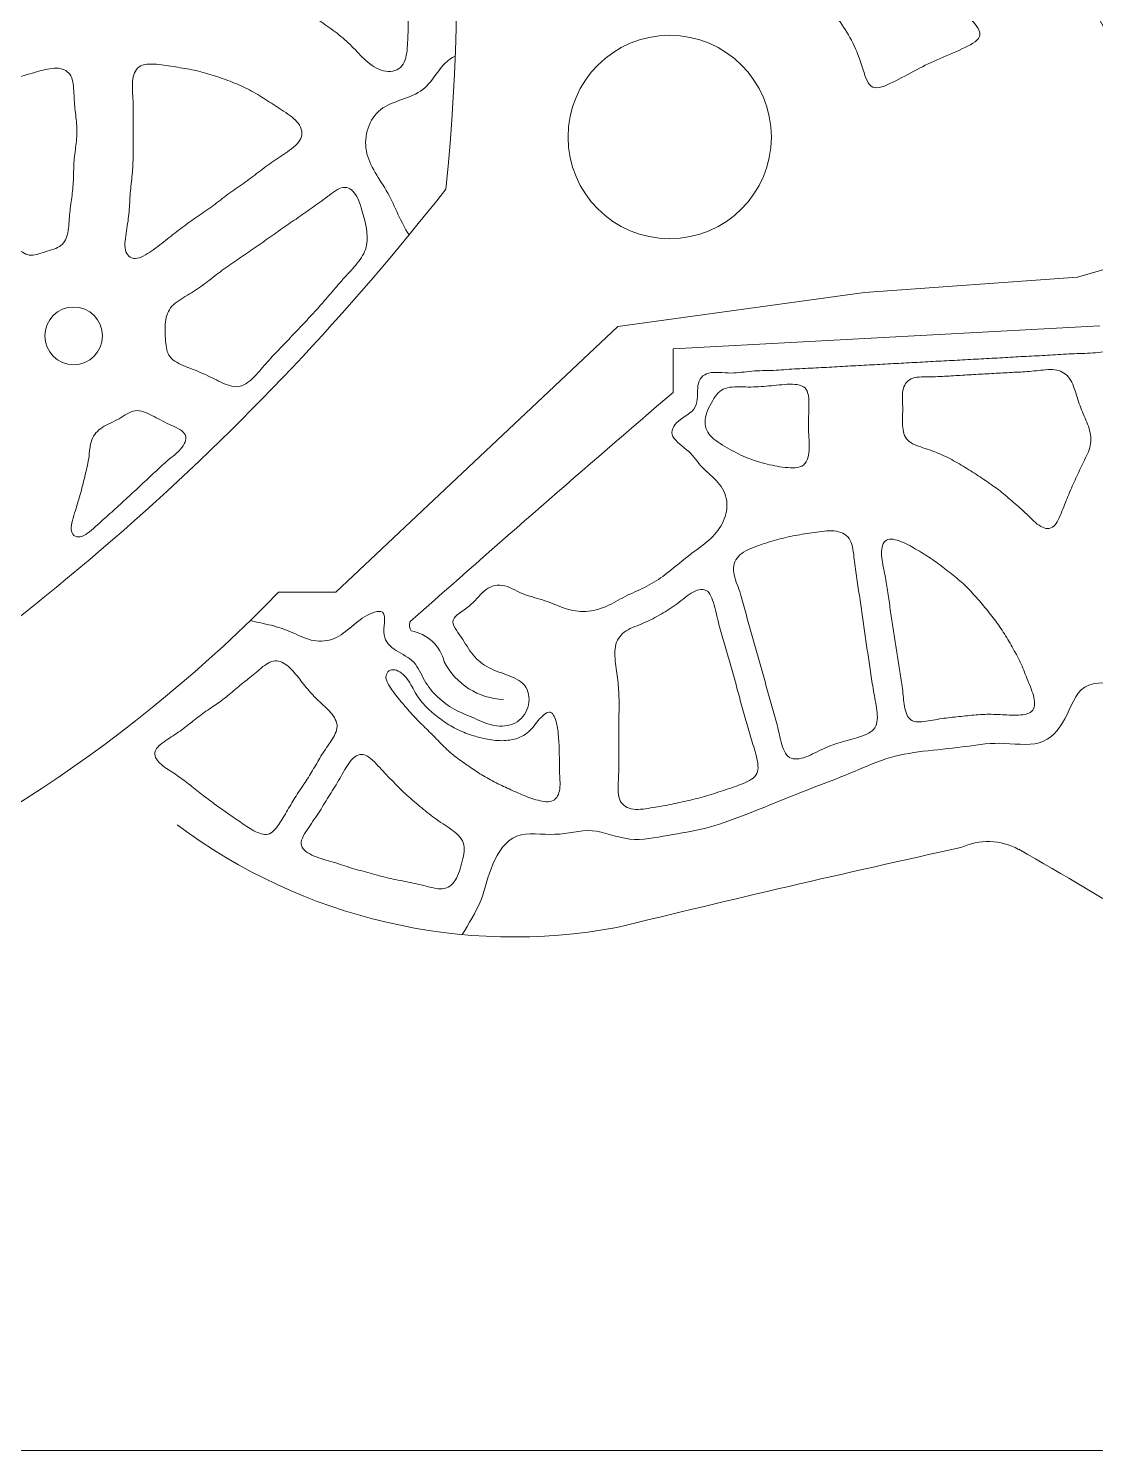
# Model space of a CAD drawing. Header units: inches. Extents: x 36 to 189, y -75 to 56.
# Drawn here: x 149.05 to 160.6, y -74.69 to -59.3 of the extents above; entities that cross this region are included whole.
import ezdxf

# ---------------------------------------------------------------- set-up
doc = ezdxf.new("R2010")
doc.units = ezdxf.units.IN
for name, color, linetype, lineweight in [('01_ORIGINAL_CAD', 7, 'Continuous', 20), ('02_APPROVED_PDF_OUTLINES', 7, 'Continuous', 15), ('10_EXTENSION_MASSES', 7, 'Continuous', 15), ('11_NODAL_COURTS', 7, 'Continuous', 15), ('15_NEIGHBOURHOOD_CIRCULATION', 7, 'Continuous', 13)]:
    doc.layers.add(name, color=color, linetype=linetype, lineweight=lineweight)

# ---------------------------------------------------------------- blocks, each defined once
blk = doc.blocks.new('OPTION_09_LOTUS')
at = {"layer": '01_ORIGINAL_CAD'}
blk.add_line((71.442, 17.312), (36.248, 17.312), dxfattribs=at)
blk.add_lwpolyline([(53.65, 30.945), (50.4, 30.004), (48.095, 29.84), (45.427, 29.473), (42.376, 26.597), (41.758, 26.597, -0.10797), (36.248, 22.954)], format="xyb", dxfattribs=at)
blk.add_lwpolyline([(46.027, 28.759), (46.027, 29.23), (50.643, 29.479)], dxfattribs=at)
blk.add_circle((45.989, 31.521), 1.1, dxfattribs=at)
for centre, radius, start, end in [((22.064, 33.195), 21.619, 354.0583, 36.0319), ((44.996, 29.643), 6.464, 23.734, 72.5429), ((22.02, 47.825), 27.364, 300.648, 321.9453), ((177.596, -125.015), 202.378, 130.55026, 131.62005), ((43.293, 26.24), 0.119, 162.5746, 211.3187), ((43.119, 25.741), 0.443, 13.2811, 80.611), ((44.225, 26.196), 0.761, 207.5896, 267.5639), ((44.306, 28.951), 6.083, 233.183, 280.5392), ((49.433, 23.211), 0.689, 61.2688, 115.2094), ((83.889, -134.15), 161.762, 102.40484, 103.75801), ((27.349, -15.654), 45.391, 56.1832, 60.407)]:
    blk.add_arc(centre, radius, start, end, dxfattribs=at)
at = {"layer": '02_APPROVED_PDF_OUTLINES'}
blk.add_open_spline([(48.187, 32.061), (48.134, 32.084), (48.109, 32.164), (48.081, 32.249), (48.053, 32.334), (48.024, 32.425), (47.986, 32.508), (47.947, 32.59), (47.901, 32.664), (47.851, 32.738), (47.801, 32.812), (47.747, 32.885), (47.688, 32.955), (47.629, 33.026), (47.563, 33.093), (47.495, 33.156), (47.427, 33.219), (47.357, 33.278), (47.284, 33.332), (47.212, 33.385), (47.136, 33.433), (47.059, 33.476), (46.981, 33.519), (46.9, 33.557), (46.818, 33.588), (46.735, 33.619), (46.65, 33.645), (46.563, 33.664), (46.476, 33.684), (46.387, 33.699), (46.297, 33.705), (46.208, 33.712), (46.118, 33.711), (46.029, 33.703), (45.939, 33.695), (45.85, 33.68), (45.764, 33.656), (45.679, 33.631), (45.598, 33.596), (45.517, 33.558), (45.436, 33.519), (45.354, 33.475), (45.269, 33.462), (45.183, 33.449), (45.093, 33.466), (45.016, 33.51), (44.94, 33.553), (44.876, 33.623), (44.832, 33.701), (44.788, 33.78), (44.763, 33.866), (44.748, 33.955), (44.734, 34.044), (44.73, 34.135), (44.724, 34.227), (44.718, 34.319), (44.71, 34.411), (44.707, 34.503), (44.703, 34.594), (44.704, 34.684), (44.709, 34.774), (44.713, 34.864), (44.722, 34.954), (44.721, 35.052), (44.721, 35.151), (44.712, 35.257), (44.724, 35.341), (44.736, 35.424), (44.769, 35.485), (44.835, 35.501), (44.901, 35.517), (45, 35.488), (45.096, 35.462), (45.192, 35.437), (45.285, 35.415), (45.377, 35.395), (45.469, 35.375), (45.559, 35.357), (45.65, 35.34), (45.741, 35.322), (45.833, 35.304), (45.925, 35.284), (46.016, 35.265), (46.107, 35.245), (46.195, 35.215), (46.283, 35.186), (46.368, 35.147), (46.453, 35.107), (46.537, 35.068), (46.622, 35.027), (46.706, 34.987), (46.791, 34.947), (46.875, 34.908), (46.96, 34.869), (47.045, 34.83), (47.13, 34.79), (47.216, 34.753), (47.302, 34.715), (47.389, 34.679), (47.469, 34.634), (47.549, 34.588), (47.622, 34.533), (47.689, 34.469), (47.756, 34.406), (47.817, 34.333), (47.879, 34.263), (47.941, 34.193), (48.005, 34.124), (48.069, 34.056), (48.132, 33.987), (48.196, 33.919), (48.259, 33.851), (48.323, 33.782), (48.386, 33.713), (48.449, 33.645), (48.513, 33.576), (48.576, 33.508), (48.64, 33.439), (48.704, 33.37), (48.767, 33.302), (48.829, 33.234), (48.891, 33.165), (48.952, 33.097), (49.019, 33.028), (49.086, 32.959), (49.159, 32.888), (49.225, 32.819), (49.292, 32.75), (49.352, 32.682), (49.345, 32.627), (49.339, 32.572), (49.266, 32.529), (49.182, 32.488), (49.098, 32.448), (49.002, 32.409), (48.914, 32.371), (48.826, 32.332), (48.745, 32.294), (48.661, 32.249), (48.576, 32.205), (48.487, 32.155), (48.403, 32.114), (48.319, 32.072), (48.239, 32.038), (48.187, 32.061)], degree=3, knots=[0, 0, 0, 0, 0.020833, 0.020833, 0.020833, 0.041667, 0.041667, 0.041667, 0.0625, 0.0625, 0.0625, 0.083333, 0.083333, 0.083333, 0.104167, 0.104167, 0.104167, 0.125, 0.125, 0.125, 0.145833, 0.145833, 0.145833, 0.166667, 0.166667, 0.166667, 0.1875, 0.1875, 0.1875, 0.208333, 0.208333, 0.208333, 0.229167, 0.229167, 0.229167, 0.25, 0.25, 0.25, 0.270833, 0.270833, 0.270833, 0.291667, 0.291667, 0.291667, 0.3125, 0.3125, 0.3125, 0.333333, 0.333333, 0.333333, 0.354167, 0.354167, 0.354167, 0.375, 0.375, 0.375, 0.395833, 0.395833, 0.395833, 0.416667, 0.416667, 0.416667, 0.4375, 0.4375, 0.4375, 0.458333, 0.458333, 0.458333, 0.479167, 0.479167, 0.479167, 0.5, 0.5, 0.5, 0.520833, 0.520833, 0.520833, 0.541667, 0.541667, 0.541667, 0.5625, 0.5625, 0.5625, 0.583333, 0.583333, 0.583333, 0.604167, 0.604167, 0.604167, 0.625, 0.625, 0.625, 0.645833, 0.645833, 0.645833, 0.666667, 0.666667, 0.666667, 0.6875, 0.6875, 0.6875, 0.708333, 0.708333, 0.708333, 0.729167, 0.729167, 0.729167, 0.75, 0.75, 0.75, 0.770833, 0.770833, 0.770833, 0.791667, 0.791667, 0.791667, 0.8125, 0.8125, 0.8125, 0.833333, 0.833333, 0.833333, 0.854167, 0.854167, 0.854167, 0.875, 0.875, 0.875, 0.895833, 0.895833, 0.895833, 0.916667, 0.916667, 0.916667, 0.9375, 0.9375, 0.9375, 0.958333, 0.958333, 0.958333, 0.979167, 0.979167, 0.979167, 1, 1, 1, 1], dxfattribs=at)
at = {"layer": '10_EXTENSION_MASSES'}
for points, knots in [([(42.076, 32.853), (42.008, 32.889), (41.93, 32.923), (41.893, 32.966), (41.855, 33.01), (41.857, 33.064), (41.896, 33.112), (41.935, 33.159), (42.01, 33.2), (42.075, 33.242), (42.14, 33.284), (42.196, 33.327), (42.251, 33.371), (42.307, 33.414), (42.362, 33.458), (42.418, 33.503), (42.473, 33.548), (42.529, 33.594), (42.583, 33.641), (42.637, 33.688), (42.689, 33.735), (42.736, 33.788), (42.782, 33.841), (42.823, 33.899), (42.873, 33.96), (42.923, 34.021), (42.981, 34.084), (43.033, 34.103), (43.086, 34.121), (43.132, 34.094), (43.152, 34.037), (43.173, 33.981), (43.168, 33.895), (43.164, 33.816), (43.161, 33.738), (43.16, 33.668), (43.159, 33.597), (43.159, 33.526), (43.16, 33.454), (43.16, 33.382), (43.16, 33.31), (43.16, 33.238), (43.16, 33.165), (43.16, 33.093), (43.16, 33.021), (43.16, 32.949), (43.16, 32.877), (43.161, 32.805), (43.16, 32.733), (43.159, 32.662), (43.157, 32.59), (43.152, 32.516), (43.146, 32.441), (43.139, 32.364), (43.105, 32.31), (43.071, 32.256), (43.01, 32.226), (42.944, 32.229), (42.878, 32.232), (42.806, 32.267), (42.746, 32.312), (42.686, 32.357), (42.638, 32.411), (42.588, 32.463), (42.538, 32.515), (42.486, 32.564), (42.431, 32.61), (42.377, 32.655), (42.319, 32.696), (42.261, 32.736), (42.203, 32.776), (42.144, 32.816), (42.076, 32.853)], [0, 0, 0, 0, 0.041667, 0.041667, 0.041667, 0.083333, 0.083333, 0.083333, 0.125, 0.125, 0.125, 0.166667, 0.166667, 0.166667, 0.208333, 0.208333, 0.208333, 0.25, 0.25, 0.25, 0.291667, 0.291667, 0.291667, 0.333333, 0.333333, 0.333333, 0.375, 0.375, 0.375, 0.416667, 0.416667, 0.416667, 0.458333, 0.458333, 0.458333, 0.5, 0.5, 0.5, 0.541667, 0.541667, 0.541667, 0.583333, 0.583333, 0.583333, 0.625, 0.625, 0.625, 0.666667, 0.666667, 0.666667, 0.708333, 0.708333, 0.708333, 0.75, 0.75, 0.75, 0.791667, 0.791667, 0.791667, 0.833333, 0.833333, 0.833333, 0.875, 0.875, 0.875, 0.916667, 0.916667, 0.916667, 0.958333, 0.958333, 0.958333, 1, 1, 1, 1]), ([(40.207, 30.207), (40.153, 30.206), (40.114, 30.243), (40.1, 30.301), (40.087, 30.358), (40.1, 30.434), (40.112, 30.506), (40.124, 30.577), (40.134, 30.643), (40.14, 30.71), (40.146, 30.777), (40.147, 30.845), (40.153, 30.912), (40.158, 30.98), (40.167, 31.047), (40.173, 31.114), (40.18, 31.182), (40.183, 31.25), (40.184, 31.318), (40.185, 31.386), (40.184, 31.455), (40.183, 31.524), (40.183, 31.592), (40.184, 31.661), (40.184, 31.729), (40.185, 31.797), (40.185, 31.864), (40.182, 31.936), (40.178, 32.007), (40.17, 32.082), (40.18, 32.147), (40.189, 32.211), (40.216, 32.265), (40.266, 32.29), (40.317, 32.316), (40.391, 32.313), (40.463, 32.305), (40.534, 32.298), (40.602, 32.285), (40.669, 32.275), (40.736, 32.264), (40.802, 32.254), (40.867, 32.239), (40.933, 32.224), (40.998, 32.204), (41.063, 32.183), (41.128, 32.161), (41.193, 32.14), (41.257, 32.115), (41.32, 32.089), (41.383, 32.061), (41.443, 32.03), (41.503, 31.998), (41.561, 31.963), (41.617, 31.927), (41.674, 31.891), (41.73, 31.853), (41.789, 31.814), (41.849, 31.775), (41.912, 31.735), (41.956, 31.686), (41.999, 31.637), (42.021, 31.579), (42.005, 31.525), (41.989, 31.471), (41.935, 31.421), (41.877, 31.378), (41.819, 31.335), (41.759, 31.299), (41.703, 31.261), (41.646, 31.222), (41.594, 31.181), (41.54, 31.14), (41.487, 31.099), (41.432, 31.058), (41.377, 31.019), (41.321, 30.98), (41.264, 30.941), (41.209, 30.901), (41.154, 30.86), (41.101, 30.817), (41.047, 30.777), (40.992, 30.736), (40.936, 30.699), (40.88, 30.66), (40.824, 30.622), (40.769, 30.583), (40.715, 30.542), (40.661, 30.502), (40.608, 30.46), (40.555, 30.418), (40.501, 30.375), (40.447, 30.332), (40.387, 30.29), (40.326, 30.248), (40.26, 30.208), (40.207, 30.207)], [0, 0, 0, 0, 0.03125, 0.03125, 0.03125, 0.0625, 0.0625, 0.0625, 0.09375, 0.09375, 0.09375, 0.125, 0.125, 0.125, 0.15625, 0.15625, 0.15625, 0.1875, 0.1875, 0.1875, 0.21875, 0.21875, 0.21875, 0.25, 0.25, 0.25, 0.28125, 0.28125, 0.28125, 0.3125, 0.3125, 0.3125, 0.34375, 0.34375, 0.34375, 0.375, 0.375, 0.375, 0.40625, 0.40625, 0.40625, 0.4375, 0.4375, 0.4375, 0.46875, 0.46875, 0.46875, 0.5, 0.5, 0.5, 0.53125, 0.53125, 0.53125, 0.5625, 0.5625, 0.5625, 0.59375, 0.59375, 0.59375, 0.625, 0.625, 0.625, 0.65625, 0.65625, 0.65625, 0.6875, 0.6875, 0.6875, 0.71875, 0.71875, 0.71875, 0.75, 0.75, 0.75, 0.78125, 0.78125, 0.78125, 0.8125, 0.8125, 0.8125, 0.84375, 0.84375, 0.84375, 0.875, 0.875, 0.875, 0.90625, 0.90625, 0.90625, 0.9375, 0.9375, 0.9375, 0.96875, 0.96875, 0.96875, 1, 1, 1, 1]), ([(37.817, 31.387), (37.799, 31.438), (37.814, 31.49), (37.851, 31.536), (37.888, 31.581), (37.947, 31.618), (38.002, 31.656), (38.056, 31.693), (38.106, 31.73), (38.156, 31.767), (38.206, 31.804), (38.257, 31.841), (38.311, 31.873), (38.365, 31.905), (38.422, 31.931), (38.479, 31.96), (38.536, 31.988), (38.593, 32.018), (38.65, 32.045), (38.707, 32.073), (38.764, 32.099), (38.823, 32.122), (38.882, 32.145), (38.942, 32.166), (39.003, 32.185), (39.063, 32.204), (39.123, 32.222), (39.186, 32.239), (39.25, 32.255), (39.317, 32.271), (39.375, 32.265), (39.433, 32.259), (39.483, 32.23), (39.51, 32.182), (39.536, 32.133), (39.54, 32.064), (39.543, 31.997), (39.546, 31.931), (39.55, 31.868), (39.557, 31.806), (39.563, 31.743), (39.573, 31.681), (39.575, 31.619), (39.578, 31.556), (39.573, 31.493), (39.565, 31.43), (39.557, 31.368), (39.547, 31.306), (39.543, 31.243), (39.539, 31.18), (39.541, 31.116), (39.538, 31.053), (39.535, 30.99), (39.528, 30.928), (39.52, 30.866), (39.511, 30.805), (39.502, 30.744), (39.497, 30.679), (39.491, 30.615), (39.489, 30.547), (39.478, 30.489), (39.467, 30.43), (39.446, 30.381), (39.403, 30.348), (39.36, 30.315), (39.294, 30.298), (39.232, 30.278), (39.17, 30.259), (39.112, 30.236), (39.06, 30.244), (39.008, 30.252), (38.961, 30.29), (38.913, 30.332), (38.865, 30.373), (38.816, 30.418), (38.769, 30.461), (38.721, 30.504), (38.675, 30.546), (38.629, 30.59), (38.584, 30.634), (38.54, 30.679), (38.496, 30.725), (38.451, 30.771), (38.407, 30.817), (38.36, 30.859), (38.313, 30.902), (38.264, 30.942), (38.217, 30.983), (38.169, 31.024), (38.123, 31.066), (38.076, 31.109), (38.03, 31.152), (37.984, 31.197), (37.935, 31.243), (37.886, 31.289), (37.835, 31.337), (37.817, 31.387)], [0, 0, 0, 0, 0.03125, 0.03125, 0.03125, 0.0625, 0.0625, 0.0625, 0.09375, 0.09375, 0.09375, 0.125, 0.125, 0.125, 0.15625, 0.15625, 0.15625, 0.1875, 0.1875, 0.1875, 0.21875, 0.21875, 0.21875, 0.25, 0.25, 0.25, 0.28125, 0.28125, 0.28125, 0.3125, 0.3125, 0.3125, 0.34375, 0.34375, 0.34375, 0.375, 0.375, 0.375, 0.40625, 0.40625, 0.40625, 0.4375, 0.4375, 0.4375, 0.46875, 0.46875, 0.46875, 0.5, 0.5, 0.5, 0.53125, 0.53125, 0.53125, 0.5625, 0.5625, 0.5625, 0.59375, 0.59375, 0.59375, 0.625, 0.625, 0.625, 0.65625, 0.65625, 0.65625, 0.6875, 0.6875, 0.6875, 0.71875, 0.71875, 0.71875, 0.75, 0.75, 0.75, 0.78125, 0.78125, 0.78125, 0.8125, 0.8125, 0.8125, 0.84375, 0.84375, 0.84375, 0.875, 0.875, 0.875, 0.90625, 0.90625, 0.90625, 0.9375, 0.9375, 0.9375, 0.96875, 0.96875, 0.96875, 1, 1, 1, 1]), ([(40.75, 29.039), (40.684, 29.066), (40.619, 29.097), (40.583, 29.143), (40.547, 29.188), (40.541, 29.249), (40.535, 29.316), (40.53, 29.382), (40.526, 29.454), (40.534, 29.52), (40.542, 29.585), (40.562, 29.643), (40.604, 29.69), (40.646, 29.737), (40.71, 29.773), (40.771, 29.81), (40.832, 29.846), (40.89, 29.883), (40.945, 29.924), (41, 29.964), (41.053, 30.008), (41.107, 30.049), (41.161, 30.09), (41.218, 30.128), (41.273, 30.167), (41.329, 30.206), (41.385, 30.245), (41.441, 30.284), (41.497, 30.323), (41.555, 30.36), (41.611, 30.4), (41.667, 30.439), (41.722, 30.48), (41.778, 30.519), (41.834, 30.558), (41.892, 30.596), (41.948, 30.634), (42.004, 30.673), (42.059, 30.713), (42.114, 30.752), (42.17, 30.792), (42.228, 30.832), (42.286, 30.876), (42.344, 30.92), (42.403, 30.968), (42.456, 30.975), (42.509, 30.983), (42.555, 30.951), (42.59, 30.899), (42.625, 30.846), (42.647, 30.773), (42.667, 30.704), (42.686, 30.635), (42.703, 30.57), (42.711, 30.503), (42.718, 30.436), (42.718, 30.367), (42.697, 30.305), (42.677, 30.244), (42.637, 30.189), (42.593, 30.136), (42.549, 30.084), (42.5, 30.033), (42.454, 29.982), (42.408, 29.931), (42.364, 29.878), (42.319, 29.826), (42.275, 29.774), (42.23, 29.722), (42.184, 29.67), (42.138, 29.619), (42.091, 29.569), (42.044, 29.519), (41.997, 29.469), (41.95, 29.419), (41.902, 29.369), (41.855, 29.319), (41.808, 29.27), (41.76, 29.22), (41.713, 29.171), (41.666, 29.122), (41.619, 29.069), (41.573, 29.016), (41.528, 28.96), (41.479, 28.912), (41.43, 28.865), (41.377, 28.827), (41.319, 28.821), (41.26, 28.815), (41.195, 28.841), (41.131, 28.87), (41.068, 28.9), (41.007, 28.933), (40.944, 28.961), (40.88, 28.989), (40.815, 29.013), (40.75, 29.039)], [0, 0, 0, 0, 0.03125, 0.03125, 0.03125, 0.0625, 0.0625, 0.0625, 0.09375, 0.09375, 0.09375, 0.125, 0.125, 0.125, 0.15625, 0.15625, 0.15625, 0.1875, 0.1875, 0.1875, 0.21875, 0.21875, 0.21875, 0.25, 0.25, 0.25, 0.28125, 0.28125, 0.28125, 0.3125, 0.3125, 0.3125, 0.34375, 0.34375, 0.34375, 0.375, 0.375, 0.375, 0.40625, 0.40625, 0.40625, 0.4375, 0.4375, 0.4375, 0.46875, 0.46875, 0.46875, 0.5, 0.5, 0.5, 0.53125, 0.53125, 0.53125, 0.5625, 0.5625, 0.5625, 0.59375, 0.59375, 0.59375, 0.625, 0.625, 0.625, 0.65625, 0.65625, 0.65625, 0.6875, 0.6875, 0.6875, 0.71875, 0.71875, 0.71875, 0.75, 0.75, 0.75, 0.78125, 0.78125, 0.78125, 0.8125, 0.8125, 0.8125, 0.84375, 0.84375, 0.84375, 0.875, 0.875, 0.875, 0.90625, 0.90625, 0.90625, 0.9375, 0.9375, 0.9375, 0.96875, 0.96875, 0.96875, 1, 1, 1, 1]), ([(48.564, 28.241), (48.525, 28.28), (48.513, 28.338), (48.509, 28.402), (48.505, 28.465), (48.511, 28.534), (48.51, 28.603), (48.509, 28.673), (48.502, 28.744), (48.517, 28.799), (48.531, 28.854), (48.567, 28.894), (48.621, 28.912), (48.675, 28.93), (48.747, 28.928), (48.815, 28.928), (48.883, 28.928), (48.948, 28.931), (49.012, 28.935), (49.076, 28.939), (49.14, 28.943), (49.205, 28.947), (49.269, 28.951), (49.334, 28.955), (49.399, 28.958), (49.463, 28.962), (49.528, 28.966), (49.592, 28.969), (49.657, 28.973), (49.721, 28.976), (49.786, 28.979), (49.85, 28.983), (49.915, 28.988), (49.981, 28.995), (50.048, 29.002), (50.117, 29.012), (50.176, 29), (50.234, 28.989), (50.282, 28.957), (50.316, 28.907), (50.35, 28.858), (50.37, 28.792), (50.39, 28.729), (50.41, 28.666), (50.43, 28.606), (50.455, 28.547), (50.479, 28.488), (50.508, 28.429), (50.526, 28.369), (50.544, 28.308), (50.551, 28.244), (50.539, 28.184), (50.527, 28.123), (50.496, 28.064), (50.467, 28.005), (50.438, 27.947), (50.41, 27.888), (50.384, 27.83), (50.358, 27.772), (50.332, 27.714), (50.307, 27.655), (50.282, 27.597), (50.258, 27.537), (50.233, 27.473), (50.208, 27.41), (50.182, 27.342), (50.144, 27.31), (50.106, 27.277), (50.054, 27.28), (50.004, 27.309), (49.954, 27.337), (49.904, 27.392), (49.855, 27.439), (49.806, 27.487), (49.758, 27.528), (49.709, 27.569), (49.661, 27.611), (49.613, 27.653), (49.563, 27.692), (49.512, 27.731), (49.46, 27.768), (49.407, 27.804), (49.354, 27.84), (49.3, 27.875), (49.246, 27.909), (49.192, 27.944), (49.137, 27.977), (49.082, 28.008), (49.027, 28.039), (48.971, 28.068), (48.912, 28.093), (48.853, 28.118), (48.792, 28.14), (48.729, 28.16), (48.666, 28.181), (48.602, 28.202), (48.564, 28.241)], [0, 0, 0, 0, 0.03125, 0.03125, 0.03125, 0.0625, 0.0625, 0.0625, 0.09375, 0.09375, 0.09375, 0.125, 0.125, 0.125, 0.15625, 0.15625, 0.15625, 0.1875, 0.1875, 0.1875, 0.21875, 0.21875, 0.21875, 0.25, 0.25, 0.25, 0.28125, 0.28125, 0.28125, 0.3125, 0.3125, 0.3125, 0.34375, 0.34375, 0.34375, 0.375, 0.375, 0.375, 0.40625, 0.40625, 0.40625, 0.4375, 0.4375, 0.4375, 0.46875, 0.46875, 0.46875, 0.5, 0.5, 0.5, 0.53125, 0.53125, 0.53125, 0.5625, 0.5625, 0.5625, 0.59375, 0.59375, 0.59375, 0.625, 0.625, 0.625, 0.65625, 0.65625, 0.65625, 0.6875, 0.6875, 0.6875, 0.71875, 0.71875, 0.71875, 0.75, 0.75, 0.75, 0.78125, 0.78125, 0.78125, 0.8125, 0.8125, 0.8125, 0.84375, 0.84375, 0.84375, 0.875, 0.875, 0.875, 0.90625, 0.90625, 0.90625, 0.9375, 0.9375, 0.9375, 0.96875, 0.96875, 0.96875, 1, 1, 1, 1]), ([(46.429, 28.29), (46.385, 28.34), (46.365, 28.396), (46.373, 28.463), (46.381, 28.531), (46.417, 28.608), (46.454, 28.671), (46.491, 28.734), (46.53, 28.781), (46.59, 28.802), (46.651, 28.823), (46.734, 28.818), (46.811, 28.817), (46.888, 28.815), (46.959, 28.819), (47.033, 28.825), (47.107, 28.832), (47.183, 28.842), (47.26, 28.846), (47.336, 28.849), (47.412, 28.847), (47.453, 28.807), (47.493, 28.767), (47.497, 28.689), (47.496, 28.613), (47.494, 28.536), (47.488, 28.462), (47.49, 28.386), (47.491, 28.311), (47.501, 28.235), (47.499, 28.16), (47.497, 28.084), (47.483, 28.009), (47.437, 27.972), (47.391, 27.936), (47.313, 27.939), (47.237, 27.947), (47.161, 27.956), (47.088, 27.971), (47.017, 27.99), (46.945, 28.008), (46.875, 28.031), (46.809, 28.059), (46.742, 28.087), (46.678, 28.12), (46.611, 28.159), (46.544, 28.197), (46.474, 28.24), (46.429, 28.29)], [0, 0, 0, 0, 0.0625, 0.0625, 0.0625, 0.125, 0.125, 0.125, 0.1875, 0.1875, 0.1875, 0.25, 0.25, 0.25, 0.3125, 0.3125, 0.3125, 0.375, 0.375, 0.375, 0.4375, 0.4375, 0.4375, 0.5, 0.5, 0.5, 0.5625, 0.5625, 0.5625, 0.625, 0.625, 0.625, 0.6875, 0.6875, 0.6875, 0.75, 0.75, 0.75, 0.8125, 0.8125, 0.8125, 0.875, 0.875, 0.875, 0.9375, 0.9375, 0.9375, 1, 1, 1, 1]), ([(39.517, 27.256), (39.505, 27.306), (39.528, 27.384), (39.55, 27.455), (39.573, 27.526), (39.593, 27.589), (39.611, 27.653), (39.629, 27.716), (39.644, 27.781), (39.66, 27.846), (39.676, 27.911), (39.693, 27.975), (39.703, 28.044), (39.713, 28.113), (39.716, 28.186), (39.737, 28.244), (39.758, 28.302), (39.797, 28.345), (39.85, 28.379), (39.903, 28.413), (39.971, 28.439), (40.032, 28.474), (40.093, 28.508), (40.148, 28.552), (40.206, 28.56), (40.264, 28.568), (40.326, 28.539), (40.387, 28.508), (40.449, 28.477), (40.51, 28.443), (40.576, 28.412), (40.643, 28.382), (40.714, 28.353), (40.741, 28.311), (40.768, 28.269), (40.751, 28.213), (40.711, 28.162), (40.671, 28.11), (40.608, 28.064), (40.553, 28.018), (40.498, 27.972), (40.451, 27.926), (40.402, 27.88), (40.353, 27.834), (40.303, 27.787), (40.253, 27.741), (40.203, 27.694), (40.152, 27.647), (40.102, 27.601), (40.052, 27.555), (40.002, 27.509), (39.952, 27.464), (39.902, 27.419), (39.853, 27.375), (39.798, 27.325), (39.743, 27.275), (39.683, 27.219), (39.629, 27.201), (39.576, 27.184), (39.528, 27.206), (39.517, 27.256)], [0, 0, 0, 0, 0.05, 0.05, 0.05, 0.1, 0.1, 0.1, 0.15, 0.15, 0.15, 0.2, 0.2, 0.2, 0.25, 0.25, 0.25, 0.3, 0.3, 0.3, 0.35, 0.35, 0.35, 0.4, 0.4, 0.4, 0.45, 0.45, 0.45, 0.5, 0.5, 0.5, 0.55, 0.55, 0.55, 0.6, 0.6, 0.6, 0.65, 0.65, 0.65, 0.7, 0.7, 0.7, 0.75, 0.75, 0.75, 0.8, 0.8, 0.8, 0.85, 0.85, 0.85, 0.9, 0.9, 0.9, 0.95, 0.95, 0.95, 1, 1, 1, 1]), ([(46.68, 26.833), (46.677, 26.899), (46.701, 26.958), (46.749, 27.001), (46.797, 27.045), (46.869, 27.072), (46.938, 27.097), (47.008, 27.122), (47.076, 27.144), (47.143, 27.163), (47.211, 27.182), (47.278, 27.198), (47.346, 27.21), (47.413, 27.223), (47.482, 27.232), (47.554, 27.243), (47.625, 27.254), (47.701, 27.267), (47.768, 27.26), (47.836, 27.254), (47.895, 27.228), (47.93, 27.178), (47.965, 27.128), (47.974, 27.053), (47.983, 26.981), (47.991, 26.908), (47.999, 26.838), (48.009, 26.769), (48.019, 26.7), (48.03, 26.632), (48.041, 26.564), (48.052, 26.495), (48.061, 26.426), (48.071, 26.357), (48.08, 26.288), (48.09, 26.219), (48.1, 26.15), (48.11, 26.081), (48.12, 26.012), (48.131, 25.943), (48.142, 25.874), (48.153, 25.806), (48.163, 25.737), (48.173, 25.669), (48.181, 25.601), (48.194, 25.531), (48.206, 25.461), (48.222, 25.389), (48.231, 25.319), (48.239, 25.249), (48.24, 25.18), (48.208, 25.131), (48.176, 25.082), (48.11, 25.053), (48.041, 25.031), (47.972, 25.008), (47.9, 24.993), (47.832, 24.972), (47.763, 24.952), (47.7, 24.928), (47.635, 24.896), (47.569, 24.865), (47.502, 24.826), (47.438, 24.807), (47.373, 24.787), (47.31, 24.786), (47.268, 24.822), (47.227, 24.858), (47.206, 24.931), (47.188, 25.003), (47.171, 25.074), (47.156, 25.145), (47.138, 25.213), (47.12, 25.281), (47.099, 25.348), (47.08, 25.414), (47.06, 25.481), (47.042, 25.549), (47.024, 25.617), (47.006, 25.684), (46.988, 25.752), (46.969, 25.819), (46.95, 25.887), (46.931, 25.954), (46.911, 26.021), (46.891, 26.089), (46.871, 26.156), (46.853, 26.224), (46.834, 26.291), (46.816, 26.358), (46.798, 26.426), (46.78, 26.493), (46.762, 26.56), (46.738, 26.629), (46.714, 26.698), (46.683, 26.768), (46.68, 26.833)], [0, 0, 0, 0, 0.03125, 0.03125, 0.03125, 0.0625, 0.0625, 0.0625, 0.09375, 0.09375, 0.09375, 0.125, 0.125, 0.125, 0.15625, 0.15625, 0.15625, 0.1875, 0.1875, 0.1875, 0.21875, 0.21875, 0.21875, 0.25, 0.25, 0.25, 0.28125, 0.28125, 0.28125, 0.3125, 0.3125, 0.3125, 0.34375, 0.34375, 0.34375, 0.375, 0.375, 0.375, 0.40625, 0.40625, 0.40625, 0.4375, 0.4375, 0.4375, 0.46875, 0.46875, 0.46875, 0.5, 0.5, 0.5, 0.53125, 0.53125, 0.53125, 0.5625, 0.5625, 0.5625, 0.59375, 0.59375, 0.59375, 0.625, 0.625, 0.625, 0.65625, 0.65625, 0.65625, 0.6875, 0.6875, 0.6875, 0.71875, 0.71875, 0.71875, 0.75, 0.75, 0.75, 0.78125, 0.78125, 0.78125, 0.8125, 0.8125, 0.8125, 0.84375, 0.84375, 0.84375, 0.875, 0.875, 0.875, 0.90625, 0.90625, 0.90625, 0.9375, 0.9375, 0.9375, 0.96875, 0.96875, 0.96875, 1, 1, 1, 1]), ([(48.281, 27.017), (48.28, 27.079), (48.294, 27.137), (48.333, 27.16), (48.372, 27.182), (48.435, 27.168), (48.496, 27.143), (48.557, 27.119), (48.615, 27.085), (48.671, 27.052), (48.727, 27.019), (48.78, 26.987), (48.831, 26.951), (48.882, 26.916), (48.932, 26.877), (48.981, 26.839), (49.031, 26.8), (49.081, 26.762), (49.129, 26.721), (49.176, 26.68), (49.22, 26.637), (49.262, 26.591), (49.304, 26.545), (49.345, 26.496), (49.385, 26.448), (49.426, 26.4), (49.466, 26.352), (49.504, 26.302), (49.542, 26.252), (49.577, 26.199), (49.61, 26.146), (49.644, 26.093), (49.675, 26.039), (49.706, 25.984), (49.737, 25.929), (49.767, 25.874), (49.792, 25.818), (49.817, 25.761), (49.838, 25.704), (49.863, 25.643), (49.887, 25.583), (49.916, 25.52), (49.929, 25.459), (49.942, 25.398), (49.94, 25.34), (49.905, 25.308), (49.871, 25.275), (49.804, 25.268), (49.738, 25.267), (49.671, 25.266), (49.605, 25.271), (49.541, 25.274), (49.476, 25.277), (49.414, 25.277), (49.351, 25.274), (49.289, 25.27), (49.227, 25.263), (49.165, 25.256), (49.103, 25.25), (49.042, 25.245), (48.979, 25.236), (48.917, 25.228), (48.853, 25.216), (48.789, 25.205), (48.724, 25.194), (48.659, 25.185), (48.615, 25.206), (48.571, 25.227), (48.547, 25.278), (48.534, 25.338), (48.52, 25.398), (48.517, 25.466), (48.51, 25.53), (48.504, 25.594), (48.493, 25.655), (48.483, 25.716), (48.473, 25.777), (48.463, 25.838), (48.453, 25.9), (48.444, 25.961), (48.436, 26.023), (48.426, 26.085), (48.417, 26.146), (48.406, 26.208), (48.396, 26.269), (48.387, 26.331), (48.378, 26.393), (48.369, 26.455), (48.36, 26.516), (48.35, 26.578), (48.341, 26.639), (48.331, 26.7), (48.322, 26.76), (48.31, 26.824), (48.297, 26.887), (48.282, 26.954), (48.281, 27.017)], [0, 0, 0, 0, 0.03125, 0.03125, 0.03125, 0.0625, 0.0625, 0.0625, 0.09375, 0.09375, 0.09375, 0.125, 0.125, 0.125, 0.15625, 0.15625, 0.15625, 0.1875, 0.1875, 0.1875, 0.21875, 0.21875, 0.21875, 0.25, 0.25, 0.25, 0.28125, 0.28125, 0.28125, 0.3125, 0.3125, 0.3125, 0.34375, 0.34375, 0.34375, 0.375, 0.375, 0.375, 0.40625, 0.40625, 0.40625, 0.4375, 0.4375, 0.4375, 0.46875, 0.46875, 0.46875, 0.5, 0.5, 0.5, 0.53125, 0.53125, 0.53125, 0.5625, 0.5625, 0.5625, 0.59375, 0.59375, 0.59375, 0.625, 0.625, 0.625, 0.65625, 0.65625, 0.65625, 0.6875, 0.6875, 0.6875, 0.71875, 0.71875, 0.71875, 0.75, 0.75, 0.75, 0.78125, 0.78125, 0.78125, 0.8125, 0.8125, 0.8125, 0.84375, 0.84375, 0.84375, 0.875, 0.875, 0.875, 0.90625, 0.90625, 0.90625, 0.9375, 0.9375, 0.9375, 0.96875, 0.96875, 0.96875, 1, 1, 1, 1]), ([(45.43, 25.618), (45.423, 25.686), (45.412, 25.755), (45.404, 25.826), (45.395, 25.898), (45.39, 25.972), (45.407, 26.034), (45.424, 26.095), (45.463, 26.143), (45.518, 26.179), (45.573, 26.214), (45.645, 26.237), (45.711, 26.265), (45.776, 26.293), (45.837, 26.325), (45.896, 26.36), (45.954, 26.394), (46.012, 26.429), (46.069, 26.473), (46.127, 26.516), (46.186, 26.568), (46.244, 26.599), (46.301, 26.629), (46.358, 26.639), (46.397, 26.607), (46.436, 26.575), (46.458, 26.502), (46.477, 26.431), (46.495, 26.36), (46.511, 26.29), (46.529, 26.222), (46.547, 26.155), (46.567, 26.09), (46.586, 26.024), (46.606, 25.958), (46.625, 25.891), (46.644, 25.825), (46.663, 25.758), (46.682, 25.691), (46.7, 25.625), (46.718, 25.558), (46.735, 25.491), (46.753, 25.425), (46.771, 25.358), (46.791, 25.291), (46.81, 25.225), (46.828, 25.159), (46.847, 25.094), (46.867, 25.026), (46.887, 24.959), (46.91, 24.89), (46.927, 24.821), (46.944, 24.753), (46.955, 24.685), (46.931, 24.635), (46.907, 24.586), (46.848, 24.555), (46.784, 24.528), (46.72, 24.501), (46.651, 24.479), (46.585, 24.457), (46.518, 24.435), (46.454, 24.413), (46.389, 24.394), (46.324, 24.375), (46.256, 24.359), (46.19, 24.343), (46.123, 24.328), (46.056, 24.313), (45.99, 24.3), (45.923, 24.286), (45.855, 24.274), (45.783, 24.263), (45.711, 24.251), (45.634, 24.241), (45.573, 24.254), (45.511, 24.268), (45.465, 24.305), (45.445, 24.362), (45.425, 24.419), (45.431, 24.496), (45.434, 24.57), (45.438, 24.643), (45.44, 24.713), (45.44, 24.783), (45.441, 24.853), (45.44, 24.922), (45.439, 24.991), (45.439, 25.061), (45.439, 25.131), (45.439, 25.201), (45.44, 25.271), (45.442, 25.341), (45.441, 25.411), (45.44, 25.48), (45.437, 25.549), (45.43, 25.618)], [0, 0, 0, 0, 0.03125, 0.03125, 0.03125, 0.0625, 0.0625, 0.0625, 0.09375, 0.09375, 0.09375, 0.125, 0.125, 0.125, 0.15625, 0.15625, 0.15625, 0.1875, 0.1875, 0.1875, 0.21875, 0.21875, 0.21875, 0.25, 0.25, 0.25, 0.28125, 0.28125, 0.28125, 0.3125, 0.3125, 0.3125, 0.34375, 0.34375, 0.34375, 0.375, 0.375, 0.375, 0.40625, 0.40625, 0.40625, 0.4375, 0.4375, 0.4375, 0.46875, 0.46875, 0.46875, 0.5, 0.5, 0.5, 0.53125, 0.53125, 0.53125, 0.5625, 0.5625, 0.5625, 0.59375, 0.59375, 0.59375, 0.625, 0.625, 0.625, 0.65625, 0.65625, 0.65625, 0.6875, 0.6875, 0.6875, 0.71875, 0.71875, 0.71875, 0.75, 0.75, 0.75, 0.78125, 0.78125, 0.78125, 0.8125, 0.8125, 0.8125, 0.84375, 0.84375, 0.84375, 0.875, 0.875, 0.875, 0.90625, 0.90625, 0.90625, 0.9375, 0.9375, 0.9375, 0.96875, 0.96875, 0.96875, 1, 1, 1, 1]), ([(40.473, 24.747), (40.432, 24.787), (40.407, 24.834), (40.421, 24.876), (40.434, 24.919), (40.486, 24.957), (40.538, 24.993), (40.59, 25.028), (40.642, 25.06), (40.691, 25.095), (40.74, 25.129), (40.785, 25.166), (40.831, 25.203), (40.877, 25.24), (40.924, 25.276), (40.972, 25.31), (41.021, 25.344), (41.071, 25.374), (41.119, 25.409), (41.167, 25.444), (41.212, 25.482), (41.258, 25.52), (41.303, 25.559), (41.349, 25.596), (41.395, 25.633), (41.441, 25.67), (41.487, 25.707), (41.535, 25.747), (41.582, 25.787), (41.631, 25.83), (41.681, 25.846), (41.731, 25.862), (41.783, 25.851), (41.829, 25.82), (41.876, 25.79), (41.918, 25.74), (41.957, 25.691), (41.996, 25.643), (42.031, 25.596), (42.069, 25.551), (42.106, 25.506), (42.146, 25.464), (42.19, 25.422), (42.234, 25.38), (42.283, 25.34), (42.322, 25.294), (42.361, 25.248), (42.391, 25.197), (42.391, 25.145), (42.39, 25.094), (42.36, 25.042), (42.327, 24.991), (42.294, 24.94), (42.258, 24.891), (42.226, 24.841), (42.194, 24.79), (42.166, 24.739), (42.137, 24.689), (42.107, 24.638), (42.077, 24.588), (42.044, 24.539), (42.012, 24.49), (41.978, 24.442), (41.946, 24.392), (41.914, 24.343), (41.885, 24.293), (41.855, 24.241), (41.824, 24.188), (41.793, 24.134), (41.76, 24.085), (41.726, 24.035), (41.69, 23.991), (41.644, 23.979), (41.599, 23.967), (41.544, 23.988), (41.491, 24.017), (41.438, 24.045), (41.387, 24.081), (41.337, 24.115), (41.288, 24.15), (41.239, 24.182), (41.191, 24.216), (41.143, 24.25), (41.095, 24.284), (41.048, 24.319), (41, 24.354), (40.953, 24.389), (40.906, 24.426), (40.86, 24.462), (40.815, 24.5), (40.768, 24.536), (40.722, 24.572), (40.675, 24.606), (40.623, 24.64), (40.571, 24.674), (40.514, 24.707), (40.473, 24.747)], [0, 0, 0, 0, 0.03125, 0.03125, 0.03125, 0.0625, 0.0625, 0.0625, 0.09375, 0.09375, 0.09375, 0.125, 0.125, 0.125, 0.15625, 0.15625, 0.15625, 0.1875, 0.1875, 0.1875, 0.21875, 0.21875, 0.21875, 0.25, 0.25, 0.25, 0.28125, 0.28125, 0.28125, 0.3125, 0.3125, 0.3125, 0.34375, 0.34375, 0.34375, 0.375, 0.375, 0.375, 0.40625, 0.40625, 0.40625, 0.4375, 0.4375, 0.4375, 0.46875, 0.46875, 0.46875, 0.5, 0.5, 0.5, 0.53125, 0.53125, 0.53125, 0.5625, 0.5625, 0.5625, 0.59375, 0.59375, 0.59375, 0.625, 0.625, 0.625, 0.65625, 0.65625, 0.65625, 0.6875, 0.6875, 0.6875, 0.71875, 0.71875, 0.71875, 0.75, 0.75, 0.75, 0.78125, 0.78125, 0.78125, 0.8125, 0.8125, 0.8125, 0.84375, 0.84375, 0.84375, 0.875, 0.875, 0.875, 0.90625, 0.90625, 0.90625, 0.9375, 0.9375, 0.9375, 0.96875, 0.96875, 0.96875, 1, 1, 1, 1]), ([(42.919, 25.675), (42.917, 25.722), (42.952, 25.759), (42.997, 25.759), (43.043, 25.759), (43.098, 25.721), (43.138, 25.673), (43.178, 25.625), (43.204, 25.567), (43.234, 25.514), (43.264, 25.462), (43.299, 25.415), (43.339, 25.372), (43.38, 25.329), (43.425, 25.29), (43.472, 25.253), (43.52, 25.216), (43.568, 25.181), (43.62, 25.151), (43.671, 25.121), (43.725, 25.096), (43.781, 25.074), (43.836, 25.053), (43.893, 25.035), (43.951, 25.021), (44.009, 25.006), (44.068, 24.995), (44.128, 24.992), (44.187, 24.989), (44.247, 24.993), (44.305, 25.007), (44.362, 25.021), (44.415, 25.046), (44.46, 25.086), (44.506, 25.125), (44.542, 25.18), (44.582, 25.226), (44.622, 25.271), (44.665, 25.307), (44.697, 25.298), (44.73, 25.289), (44.752, 25.235), (44.766, 25.176), (44.78, 25.116), (44.785, 25.052), (44.789, 24.99), (44.793, 24.929), (44.795, 24.872), (44.795, 24.814), (44.796, 24.755), (44.795, 24.696), (44.798, 24.634), (44.801, 24.571), (44.807, 24.504), (44.796, 24.449), (44.785, 24.394), (44.757, 24.351), (44.711, 24.336), (44.665, 24.321), (44.601, 24.335), (44.542, 24.352), (44.482, 24.37), (44.427, 24.392), (44.372, 24.415), (44.318, 24.438), (44.265, 24.462), (44.212, 24.487), (44.158, 24.512), (44.104, 24.537), (44.052, 24.566), (43.999, 24.594), (43.949, 24.625), (43.899, 24.658), (43.85, 24.691), (43.8, 24.725), (43.752, 24.759), (43.703, 24.793), (43.655, 24.828), (43.611, 24.867), (43.566, 24.906), (43.525, 24.95), (43.483, 24.992), (43.441, 25.035), (43.399, 25.078), (43.356, 25.119), (43.314, 25.161), (43.27, 25.203), (43.23, 25.246), (43.189, 25.289), (43.151, 25.333), (43.113, 25.379), (43.076, 25.424), (43.037, 25.47), (42.999, 25.521), (42.96, 25.572), (42.921, 25.628), (42.919, 25.675)], [0, 0, 0, 0, 0.03125, 0.03125, 0.03125, 0.0625, 0.0625, 0.0625, 0.09375, 0.09375, 0.09375, 0.125, 0.125, 0.125, 0.15625, 0.15625, 0.15625, 0.1875, 0.1875, 0.1875, 0.21875, 0.21875, 0.21875, 0.25, 0.25, 0.25, 0.28125, 0.28125, 0.28125, 0.3125, 0.3125, 0.3125, 0.34375, 0.34375, 0.34375, 0.375, 0.375, 0.375, 0.40625, 0.40625, 0.40625, 0.4375, 0.4375, 0.4375, 0.46875, 0.46875, 0.46875, 0.5, 0.5, 0.5, 0.53125, 0.53125, 0.53125, 0.5625, 0.5625, 0.5625, 0.59375, 0.59375, 0.59375, 0.625, 0.625, 0.625, 0.65625, 0.65625, 0.65625, 0.6875, 0.6875, 0.6875, 0.71875, 0.71875, 0.71875, 0.75, 0.75, 0.75, 0.78125, 0.78125, 0.78125, 0.8125, 0.8125, 0.8125, 0.84375, 0.84375, 0.84375, 0.875, 0.875, 0.875, 0.90625, 0.90625, 0.90625, 0.9375, 0.9375, 0.9375, 0.96875, 0.96875, 0.96875, 1, 1, 1, 1]), ([(42.523, 23.621), (42.458, 23.642), (42.393, 23.664), (42.324, 23.684), (42.254, 23.705), (42.179, 23.724), (42.117, 23.754), (42.054, 23.783), (42.005, 23.823), (42.001, 23.875), (41.998, 23.927), (42.041, 23.99), (42.083, 24.051), (42.124, 24.113), (42.165, 24.171), (42.203, 24.23), (42.24, 24.288), (42.275, 24.347), (42.311, 24.404), (42.347, 24.462), (42.384, 24.519), (42.42, 24.582), (42.456, 24.645), (42.49, 24.714), (42.532, 24.766), (42.574, 24.817), (42.622, 24.852), (42.674, 24.841), (42.726, 24.831), (42.781, 24.775), (42.833, 24.72), (42.885, 24.666), (42.932, 24.614), (42.981, 24.563), (43.029, 24.513), (43.078, 24.464), (43.129, 24.417), (43.18, 24.37), (43.233, 24.324), (43.286, 24.28), (43.339, 24.236), (43.392, 24.192), (43.449, 24.152), (43.506, 24.111), (43.567, 24.074), (43.624, 24.032), (43.682, 23.991), (43.735, 23.945), (43.755, 23.888), (43.775, 23.83), (43.763, 23.761), (43.745, 23.688), (43.727, 23.615), (43.704, 23.539), (43.67, 23.484), (43.636, 23.429), (43.591, 23.395), (43.531, 23.389), (43.472, 23.384), (43.398, 23.406), (43.328, 23.424), (43.258, 23.442), (43.191, 23.455), (43.124, 23.468), (43.057, 23.482), (42.99, 23.495), (42.923, 23.511), (42.856, 23.527), (42.789, 23.546), (42.722, 23.564), (42.656, 23.583), (42.589, 23.601), (42.523, 23.621)], [0, 0, 0, 0, 0.041667, 0.041667, 0.041667, 0.083333, 0.083333, 0.083333, 0.125, 0.125, 0.125, 0.166667, 0.166667, 0.166667, 0.208333, 0.208333, 0.208333, 0.25, 0.25, 0.25, 0.291667, 0.291667, 0.291667, 0.333333, 0.333333, 0.333333, 0.375, 0.375, 0.375, 0.416667, 0.416667, 0.416667, 0.458333, 0.458333, 0.458333, 0.5, 0.5, 0.5, 0.541667, 0.541667, 0.541667, 0.583333, 0.583333, 0.583333, 0.625, 0.625, 0.625, 0.666667, 0.666667, 0.666667, 0.708333, 0.708333, 0.708333, 0.75, 0.75, 0.75, 0.791667, 0.791667, 0.791667, 0.833333, 0.833333, 0.833333, 0.875, 0.875, 0.875, 0.916667, 0.916667, 0.916667, 0.958333, 0.958333, 0.958333, 1, 1, 1, 1])]:
    blk.add_open_spline(points, degree=3, knots=knots, dxfattribs=at)
at = {"layer": '11_NODAL_COURTS'}
blk.add_circle((39.54, 29.37), 0.312, dxfattribs=at)
at = {"layer": '15_NEIGHBOURHOOD_CIRCULATION'}
for points, knots in [([(43.668, 32.395), (43.502, 32.319), (43.446, 32.135), (43.318, 32.035), (43.19, 31.934), (42.99, 31.917), (42.862, 31.817), (42.734, 31.716), (42.677, 31.533), (42.707, 31.37), (42.737, 31.207), (42.854, 31.064), (42.938, 30.915), (43.022, 30.765), (43.072, 30.609), (43.17, 30.462)], [0, 0, 0, 0, 0.2, 0.2, 0.2, 0.4, 0.4, 0.4, 0.6, 0.6, 0.6, 0.8, 0.8, 0.8, 1, 1, 1, 1]), ([(41.451, 26.29), (41.525, 26.27), (41.602, 26.258), (41.677, 26.239), (41.751, 26.221), (41.824, 26.196), (41.895, 26.166), (41.965, 26.135), (42.035, 26.098), (42.109, 26.08), (42.183, 26.062), (42.262, 26.063), (42.333, 26.087), (42.404, 26.111), (42.467, 26.157), (42.527, 26.207), (42.587, 26.256), (42.643, 26.308), (42.713, 26.346), (42.784, 26.385), (42.868, 26.41), (42.894, 26.368), (42.92, 26.326), (42.888, 26.217), (42.899, 26.137), (42.911, 26.057), (42.965, 26.007), (43.03, 25.966), (43.094, 25.925), (43.169, 25.892), (43.22, 25.839), (43.271, 25.785), (43.299, 25.71), (43.337, 25.643), (43.375, 25.575), (43.425, 25.514), (43.48, 25.462), (43.535, 25.409), (43.597, 25.365), (43.664, 25.329), (43.731, 25.292), (43.805, 25.264), (43.876, 25.233), (43.946, 25.202), (44.014, 25.169), (44.089, 25.155), (44.165, 25.141), (44.248, 25.148), (44.314, 25.182), (44.381, 25.216), (44.431, 25.277), (44.454, 25.351), (44.476, 25.424), (44.471, 25.509), (44.433, 25.569), (44.395, 25.629), (44.325, 25.664), (44.252, 25.693), (44.179, 25.722), (44.103, 25.744), (44.036, 25.779), (43.968, 25.813), (43.909, 25.86), (43.861, 25.918), (43.814, 25.976), (43.779, 26.045), (43.733, 26.112), (43.687, 26.178), (43.63, 26.243), (43.647, 26.296), (43.663, 26.35), (43.753, 26.392), (43.818, 26.446), (43.884, 26.499), (43.925, 26.564), (43.981, 26.609), (44.036, 26.655), (44.106, 26.682), (44.177, 26.671), (44.248, 26.661), (44.321, 26.613), (44.394, 26.582), (44.467, 26.551), (44.54, 26.538), (44.612, 26.514), (44.685, 26.491), (44.756, 26.457), (44.829, 26.431), (44.902, 26.406), (44.978, 26.389), (45.054, 26.389), (45.13, 26.388), (45.205, 26.404), (45.276, 26.433), (45.347, 26.461), (45.413, 26.503), (45.481, 26.538), (45.55, 26.574), (45.621, 26.603), (45.691, 26.636), (45.76, 26.67), (45.827, 26.707), (45.89, 26.751), (45.953, 26.794), (46.012, 26.844), (46.072, 26.893), (46.131, 26.942), (46.192, 26.99), (46.253, 27.036), (46.315, 27.082), (46.379, 27.127), (46.434, 27.179), (46.489, 27.232), (46.536, 27.293), (46.568, 27.363), (46.599, 27.433), (46.616, 27.511), (46.606, 27.584), (46.596, 27.658), (46.561, 27.726), (46.51, 27.785), (46.46, 27.843), (46.394, 27.893), (46.342, 27.948), (46.291, 28.002), (46.255, 28.063), (46.195, 28.118), (46.135, 28.174), (46.052, 28.226), (46.024, 28.282), (45.997, 28.338), (46.026, 28.399), (46.084, 28.448), (46.142, 28.498), (46.231, 28.536), (46.266, 28.602), (46.301, 28.668), (46.284, 28.762), (46.295, 28.833), (46.306, 28.904), (46.346, 28.951), (46.412, 28.967), (46.479, 28.984), (46.571, 28.969), (46.652, 28.968), (46.733, 28.968), (46.802, 28.982), (46.877, 28.988), (46.952, 28.995), (47.033, 28.994), (47.111, 28.997), (47.188, 29), (47.263, 29.007), (47.339, 29.012), (47.416, 29.016), (47.494, 29.019), (47.571, 29.023), (47.648, 29.027), (47.724, 29.032), (47.801, 29.036), (47.878, 29.041), (47.955, 29.044), (48.032, 29.049), (48.109, 29.053), (48.185, 29.057), (48.262, 29.061), (48.339, 29.066), (48.416, 29.07), (48.493, 29.074), (48.57, 29.078), (48.647, 29.082), (48.723, 29.087), (48.8, 29.091), (48.877, 29.095), (48.954, 29.099), (49.031, 29.103), (49.108, 29.107), (49.185, 29.112), (49.261, 29.116), (49.338, 29.12), (49.415, 29.124), (49.492, 29.129), (49.569, 29.132), (49.646, 29.137), (49.723, 29.141), (49.799, 29.146), (49.876, 29.15), (49.953, 29.154), (50.03, 29.157), (50.107, 29.162), (50.184, 29.166), (50.26, 29.173), (50.337, 29.176), (50.414, 29.179), (50.492, 29.179), (50.568, 29.185), (50.645, 29.191), (50.72, 29.203), (50.794, 29.225), (50.867, 29.246), (50.939, 29.277), (51.011, 29.303), (51.084, 29.33), (51.157, 29.352), (51.23, 29.376), (51.303, 29.401), (51.375, 29.427), (51.448, 29.453), (51.521, 29.478), (51.594, 29.503), (51.667, 29.528), (51.739, 29.552), (51.812, 29.578), (51.885, 29.603), (51.957, 29.629), (52.03, 29.655), (52.104, 29.673), (52.179, 29.692), (52.255, 29.701), (52.332, 29.713), (52.408, 29.724), (52.484, 29.738), (52.56, 29.751), (52.635, 29.764), (52.711, 29.777), (52.787, 29.789), (52.863, 29.801), (52.94, 29.811), (53.016, 29.825), (53.091, 29.839), (53.165, 29.856), (53.242, 29.866), (53.319, 29.876), (53.399, 29.879), (53.471, 29.9), (53.543, 29.92), (53.608, 29.96), (53.658, 30.017), (53.709, 30.074), (53.746, 30.148), (53.73, 30.223), (53.713, 30.297), (53.643, 30.371), (53.658, 30.421), (53.673, 30.47), (53.774, 30.495), (53.856, 30.515), (53.938, 30.535), (54.002, 30.551), (54.074, 30.568), (54.146, 30.585), (54.228, 30.604), (54.303, 30.623), (54.379, 30.643), (54.448, 30.662), (54.524, 30.678), (54.599, 30.694), (54.68, 30.707), (54.755, 30.702), (54.831, 30.697), (54.901, 30.675), (54.975, 30.649), (55.049, 30.624), (55.127, 30.595), (55.199, 30.603), (55.271, 30.611), (55.336, 30.656), (55.396, 30.707), (55.455, 30.758), (55.509, 30.815), (55.538, 30.883), (55.567, 30.951), (55.571, 31.03), (55.581, 31.107), (55.591, 31.184), (55.607, 31.259), (55.619, 31.334), (55.632, 31.41), (55.641, 31.487), (55.655, 31.563)], [0, 0, 0, 0, 0.010753, 0.010753, 0.010753, 0.021505, 0.021505, 0.021505, 0.032258, 0.032258, 0.032258, 0.043011, 0.043011, 0.043011, 0.053763, 0.053763, 0.053763, 0.064516, 0.064516, 0.064516, 0.075269, 0.075269, 0.075269, 0.086022, 0.086022, 0.086022, 0.096774, 0.096774, 0.096774, 0.107527, 0.107527, 0.107527, 0.11828, 0.11828, 0.11828, 0.129032, 0.129032, 0.129032, 0.139785, 0.139785, 0.139785, 0.150538, 0.150538, 0.150538, 0.16129, 0.16129, 0.16129, 0.172043, 0.172043, 0.172043, 0.182796, 0.182796, 0.182796, 0.193548, 0.193548, 0.193548, 0.204301, 0.204301, 0.204301, 0.215054, 0.215054, 0.215054, 0.225806, 0.225806, 0.225806, 0.236559, 0.236559, 0.236559, 0.247312, 0.247312, 0.247312, 0.258065, 0.258065, 0.258065, 0.268817, 0.268817, 0.268817, 0.27957, 0.27957, 0.27957, 0.290323, 0.290323, 0.290323, 0.301075, 0.301075, 0.301075, 0.311828, 0.311828, 0.311828, 0.322581, 0.322581, 0.322581, 0.333333, 0.333333, 0.333333, 0.344086, 0.344086, 0.344086, 0.354839, 0.354839, 0.354839, 0.365591, 0.365591, 0.365591, 0.376344, 0.376344, 0.376344, 0.387097, 0.387097, 0.387097, 0.397849, 0.397849, 0.397849, 0.408602, 0.408602, 0.408602, 0.419355, 0.419355, 0.419355, 0.430108, 0.430108, 0.430108, 0.44086, 0.44086, 0.44086, 0.451613, 0.451613, 0.451613, 0.462366, 0.462366, 0.462366, 0.473118, 0.473118, 0.473118, 0.483871, 0.483871, 0.483871, 0.494624, 0.494624, 0.494624, 0.505376, 0.505376, 0.505376, 0.516129, 0.516129, 0.516129, 0.526882, 0.526882, 0.526882, 0.537634, 0.537634, 0.537634, 0.548387, 0.548387, 0.548387, 0.55914, 0.55914, 0.55914, 0.569892, 0.569892, 0.569892, 0.580645, 0.580645, 0.580645, 0.591398, 0.591398, 0.591398, 0.602151, 0.602151, 0.602151, 0.612903, 0.612903, 0.612903, 0.623656, 0.623656, 0.623656, 0.634409, 0.634409, 0.634409, 0.645161, 0.645161, 0.645161, 0.655914, 0.655914, 0.655914, 0.666667, 0.666667, 0.666667, 0.677419, 0.677419, 0.677419, 0.688172, 0.688172, 0.688172, 0.698925, 0.698925, 0.698925, 0.709677, 0.709677, 0.709677, 0.72043, 0.72043, 0.72043, 0.731183, 0.731183, 0.731183, 0.741935, 0.741935, 0.741935, 0.752688, 0.752688, 0.752688, 0.763441, 0.763441, 0.763441, 0.774194, 0.774194, 0.774194, 0.784946, 0.784946, 0.784946, 0.795699, 0.795699, 0.795699, 0.806452, 0.806452, 0.806452, 0.817204, 0.817204, 0.817204, 0.827957, 0.827957, 0.827957, 0.83871, 0.83871, 0.83871, 0.849462, 0.849462, 0.849462, 0.860215, 0.860215, 0.860215, 0.870968, 0.870968, 0.870968, 0.88172, 0.88172, 0.88172, 0.892473, 0.892473, 0.892473, 0.903226, 0.903226, 0.903226, 0.913978, 0.913978, 0.913978, 0.924731, 0.924731, 0.924731, 0.935484, 0.935484, 0.935484, 0.946237, 0.946237, 0.946237, 0.956989, 0.956989, 0.956989, 0.967742, 0.967742, 0.967742, 0.978495, 0.978495, 0.978495, 0.989247, 0.989247, 0.989247, 1, 1, 1, 1]), ([(64.035, 17.961), (63.928, 18.119), (63.804, 18.073), (63.673, 18.039), (63.541, 18.005), (63.402, 17.983), (63.263, 17.966), (63.124, 17.949), (62.986, 17.937), (62.847, 17.931), (62.708, 17.926), (62.569, 17.925), (62.43, 17.925), (62.291, 17.924), (62.151, 17.922), (62.012, 17.924), (61.873, 17.925), (61.734, 17.929), (61.596, 17.944), (61.458, 17.958), (61.321, 17.983), (61.184, 18.01), (61.047, 18.038), (60.91, 18.069), (60.784, 18.123), (60.657, 18.178), (60.541, 18.257), (60.426, 18.337), (60.312, 18.417), (60.2, 18.498), (60.086, 18.579), (59.973, 18.659), (59.858, 18.739), (59.744, 18.819), (59.63, 18.899), (59.517, 18.979), (59.403, 19.06), (59.29, 19.14), (59.176, 19.221), (59.062, 19.301), (58.948, 19.381), (58.834, 19.46), (58.72, 19.54), (58.607, 19.621), (58.494, 19.704), (58.38, 19.783), (58.266, 19.862), (58.15, 19.938), (58.037, 20.021), (57.925, 20.103), (57.816, 20.193), (57.697, 20.263), (57.578, 20.334), (57.45, 20.386), (57.319, 20.435), (57.189, 20.483), (57.056, 20.528), (56.926, 20.577), (56.795, 20.625), (56.667, 20.678), (56.536, 20.726), (56.405, 20.773), (56.272, 20.816), (56.143, 20.867), (56.013, 20.918), (55.889, 20.978), (55.766, 21.044), (55.643, 21.109), (55.522, 21.179), (55.402, 21.249), (55.281, 21.319), (55.161, 21.388), (55.05, 21.471), (54.938, 21.553), (54.836, 21.647), (54.734, 21.743), (54.632, 21.84), (54.531, 21.938), (54.445, 22.043), (54.359, 22.148), (54.287, 22.261), (54.225, 22.391), (54.164, 22.521), (54.112, 22.669), (54.143, 22.789), (54.174, 22.909), (54.289, 23.001), (54.389, 23.107), (54.489, 23.214), (54.574, 23.336), (54.577, 23.464), (54.581, 23.592), (54.504, 23.725), (54.393, 23.812), (54.281, 23.899), (54.136, 23.938), (53.998, 23.948), (53.86, 23.958), (53.728, 23.939), (53.593, 23.927), (53.458, 23.915), (53.319, 23.91), (53.182, 23.932), (53.045, 23.954), (52.909, 24.002), (52.779, 24.051), (52.649, 24.101), (52.523, 24.152), (52.398, 24.211), (52.272, 24.271), (52.146, 24.338), (52.03, 24.414), (51.915, 24.491), (51.809, 24.578), (51.7, 24.664), (51.59, 24.751), (51.476, 24.838), (51.394, 24.949), (51.311, 25.06), (51.26, 25.194), (51.188, 25.309), (51.117, 25.423), (51.026, 25.518), (50.894, 25.572), (50.762, 25.626), (50.588, 25.638), (50.48, 25.57), (50.372, 25.502), (50.331, 25.352), (50.265, 25.228), (50.2, 25.103), (50.112, 25.005), (49.988, 24.969), (49.864, 24.934), (49.704, 24.961), (49.56, 24.963), (49.416, 24.964), (49.288, 24.94), (49.152, 24.923), (49.016, 24.905), (48.872, 24.893), (48.733, 24.876), (48.594, 24.859), (48.459, 24.836), (48.328, 24.794), (48.197, 24.752), (48.068, 24.692), (47.939, 24.638), (47.81, 24.584), (47.681, 24.537), (47.551, 24.487), (47.421, 24.437), (47.291, 24.385), (47.162, 24.332), (47.033, 24.28), (46.905, 24.228), (46.775, 24.178), (46.645, 24.128), (46.513, 24.079), (46.379, 24.045), (46.245, 24.011), (46.108, 23.992), (45.97, 23.967), (45.833, 23.942), (45.694, 23.911), (45.556, 23.927), (45.418, 23.943), (45.281, 24.007), (45.149, 24.017), (45.016, 24.027), (44.888, 23.983), (44.748, 23.978), (44.607, 23.972), (44.454, 24.005), (44.335, 23.959), (44.216, 23.912), (44.13, 23.785), (44.075, 23.655), (44.02, 23.524), (43.996, 23.39), (43.944, 23.261), (43.892, 23.133), (43.813, 23.011), (43.745, 22.893)], [0, 0, 0, 0, 0.016393, 0.016393, 0.016393, 0.032787, 0.032787, 0.032787, 0.04918, 0.04918, 0.04918, 0.065574, 0.065574, 0.065574, 0.081967, 0.081967, 0.081967, 0.098361, 0.098361, 0.098361, 0.114754, 0.114754, 0.114754, 0.131148, 0.131148, 0.131148, 0.147541, 0.147541, 0.147541, 0.163934, 0.163934, 0.163934, 0.180328, 0.180328, 0.180328, 0.196721, 0.196721, 0.196721, 0.213115, 0.213115, 0.213115, 0.229508, 0.229508, 0.229508, 0.245902, 0.245902, 0.245902, 0.262295, 0.262295, 0.262295, 0.278689, 0.278689, 0.278689, 0.295082, 0.295082, 0.295082, 0.311475, 0.311475, 0.311475, 0.327869, 0.327869, 0.327869, 0.344262, 0.344262, 0.344262, 0.360656, 0.360656, 0.360656, 0.377049, 0.377049, 0.377049, 0.393443, 0.393443, 0.393443, 0.409836, 0.409836, 0.409836, 0.42623, 0.42623, 0.42623, 0.442623, 0.442623, 0.442623, 0.459016, 0.459016, 0.459016, 0.47541, 0.47541, 0.47541, 0.491803, 0.491803, 0.491803, 0.508197, 0.508197, 0.508197, 0.52459, 0.52459, 0.52459, 0.540984, 0.540984, 0.540984, 0.557377, 0.557377, 0.557377, 0.57377, 0.57377, 0.57377, 0.590164, 0.590164, 0.590164, 0.606557, 0.606557, 0.606557, 0.622951, 0.622951, 0.622951, 0.639344, 0.639344, 0.639344, 0.655738, 0.655738, 0.655738, 0.672131, 0.672131, 0.672131, 0.688525, 0.688525, 0.688525, 0.704918, 0.704918, 0.704918, 0.721311, 0.721311, 0.721311, 0.737705, 0.737705, 0.737705, 0.754098, 0.754098, 0.754098, 0.770492, 0.770492, 0.770492, 0.786885, 0.786885, 0.786885, 0.803279, 0.803279, 0.803279, 0.819672, 0.819672, 0.819672, 0.836066, 0.836066, 0.836066, 0.852459, 0.852459, 0.852459, 0.868852, 0.868852, 0.868852, 0.885246, 0.885246, 0.885246, 0.901639, 0.901639, 0.901639, 0.918033, 0.918033, 0.918033, 0.934426, 0.934426, 0.934426, 0.95082, 0.95082, 0.95082, 0.967213, 0.967213, 0.967213, 0.983607, 0.983607, 0.983607, 1, 1, 1, 1])]:
    blk.add_open_spline(points, degree=3, knots=knots, dxfattribs=at)

msp = doc.modelspace()

# ---------------------------------------------------------------- block references
msp.add_blockref('OPTION_09_LOTUS', (110, -92))

doc.saveas('drawing.dxf')
